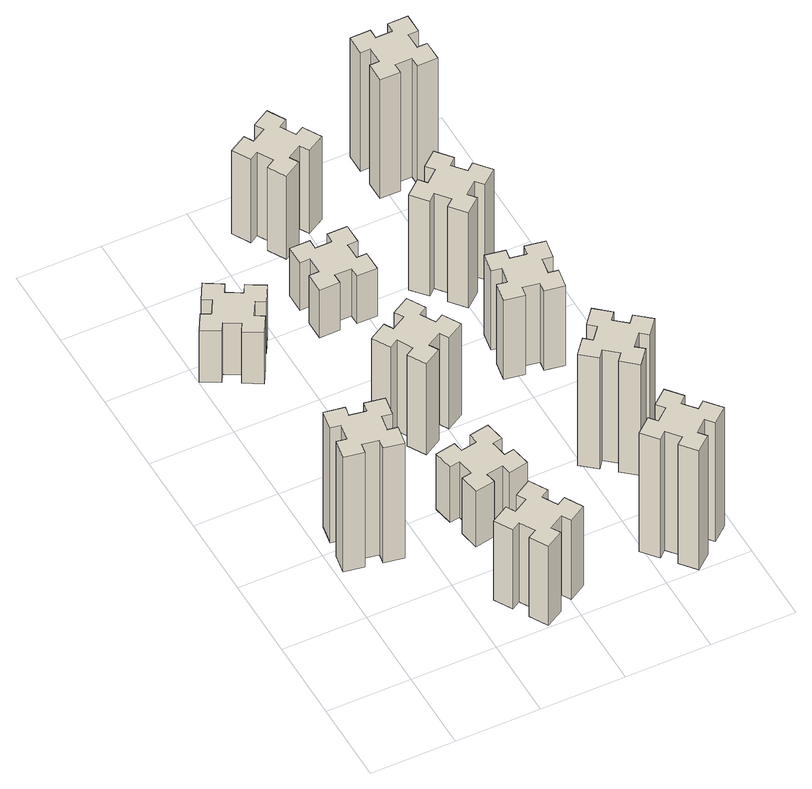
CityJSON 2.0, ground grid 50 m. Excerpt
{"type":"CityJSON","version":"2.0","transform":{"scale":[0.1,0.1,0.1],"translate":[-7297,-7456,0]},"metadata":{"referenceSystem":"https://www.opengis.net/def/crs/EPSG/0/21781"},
"CityObjects":{
"building1":{"type":"Building","attributes":{"class":"1000","function":"1000","usage":"1000","yearOfConstruction":2016,"roofType":"1000","measuredHeight":87,"storeysAboveGround":30,"storeysBelowGround":0},"geometry":[{"type":"Solid","lod":"1","boundaries":[[[[0,1,2,3,4,5,6,7,8,9,10,11,12,13,14,15,16,17,18,19]],[[17,16,20,21]],[[16,15,22,20]],[[15,14,23,22]],[[14,13,24,23]],[[13,12,25,24]],[[12,11,26,25]],[[11,10,27,26]],[[10,9,28,27]],[[9,8,29,28]],[[8,7,30,29]],[[7,6,31,30]],[[6,5,32,31]],[[5,4,33,32]],[[4,3,34,33]],[[3,2,35,34]],[[2,1,36,35]],[[1,0,37,36]],[[0,19,38,37]],[[19,18,39,38]],[[18,17,21,39]],[[24,25,26,27,28,29,30,31,32,33,34,35,36,37,38,39,21,20,22,23]]]]}]},
"building2":{"type":"Building","attributes":{"class":"1000","function":"1000","usage":"1000","yearOfConstruction":2016,"roofType":"1000","measuredHeight":60,"storeysAboveGround":30,"storeysBelowGround":0},"geometry":[{"type":"Solid","lod":"1","boundaries":[[[[40,41,42,43,44,45,46,47,48,49,50,51,52,53,54,55,56,57,58,59]],[[57,56,60,61]],[[56,55,62,60]],[[55,54,63,62]],[[54,53,64,63]],[[53,52,65,64]],[[52,51,66,65]],[[51,50,67,66]],[[50,49,68,67]],[[49,48,69,68]],[[48,47,70,69]],[[47,46,71,70]],[[46,45,72,71]],[[45,44,73,72]],[[44,43,74,73]],[[43,42,75,74]],[[42,41,76,75]],[[41,40,77,76]],[[40,59,78,77]],[[59,58,79,78]],[[58,57,61,79]],[[64,65,66,67,68,69,70,71,72,73,74,75,76,77,78,79,61,60,62,63]]]]}]},
"building3":{"type":"Building","attributes":{"class":"1000","function":"1000","usage":"1000","yearOfConstruction":2016,"roofType":"1000","measuredHeight":39,"storeysAboveGround":30,"storeysBelowGround":0},"geometry":[{"type":"Solid","lod":"1","boundaries":[[[[80,81,82,83,84,85,86,87,88,89,90,91,92,93,94,95,96,97,98,99]],[[97,96,100,101]],[[96,95,102,100]],[[95,94,103,102]],[[94,93,104,103]],[[93,92,105,104]],[[92,91,106,105]],[[91,90,107,106]],[[90,89,108,107]],[[89,88,109,108]],[[88,87,110,109]],[[87,86,111,110]],[[86,85,112,111]],[[85,84,113,112]],[[84,83,114,113]],[[83,82,115,114]],[[82,81,116,115]],[[81,80,117,116]],[[80,99,118,117]],[[99,98,119,118]],[[98,97,101,119]],[[104,105,106,107,108,109,110,111,112,113,114,115,116,117,118,119,101,100,102,103]]]]}]},
"building4":{"type":"Building","attributes":{"class":"1000","function":"1000","usage":"1000","yearOfConstruction":2016,"roofType":"1000","measuredHeight":42,"storeysAboveGround":30,"storeysBelowGround":0},"geometry":[{"type":"Solid","lod":"1","boundaries":[[[[120,121,122,123,124,125,126,127,128,129,130,131,132,133,134,135,136,137,138,139]],[[137,136,140,141]],[[136,135,142,140]],[[135,134,143,142]],[[134,133,144,143]],[[133,132,145,144]],[[132,131,146,145]],[[131,130,147,146]],[[130,129,148,147]],[[129,128,149,148]],[[128,127,150,149]],[[127,126,151,150]],[[126,125,152,151]],[[125,124,153,152]],[[124,123,154,153]],[[123,122,155,154]],[[122,121,156,155]],[[121,120,157,156]],[[120,139,158,157]],[[139,138,159,158]],[[138,137,141,159]],[[144,145,146,147,148,149,150,151,152,153,154,155,156,157,158,159,141,140,142,143]]]]}]},
"building5":{"type":"Building","attributes":{"class":"1000","function":"1000","usage":"1000","yearOfConstruction":2016,"roofType":"1000","measuredHeight":69,"storeysAboveGround":30,"storeysBelowGround":0},"geometry":[{"type":"Solid","lod":"1","boundaries":[[[[160,161,162,163,164,165,166,167,168,169,170,171,172,173,174,175,176,177,178,179]],[[177,176,180,181]],[[176,175,182,180]],[[175,174,183,182]],[[174,173,184,183]],[[173,172,185,184]],[[172,171,186,185]],[[171,170,187,186]],[[170,169,188,187]],[[169,168,189,188]],[[168,167,190,189]],[[167,166,191,190]],[[166,165,192,191]],[[165,164,193,192]],[[164,163,194,193]],[[163,162,195,194]],[[162,161,196,195]],[[161,160,197,196]],[[160,179,198,197]],[[179,178,199,198]],[[178,177,181,199]],[[184,185,186,187,188,189,190,191,192,193,194,195,196,197,198,199,181,180,182,183]]]]}]},
"building6":{"type":"Building","attributes":{"class":"1000","function":"1000","usage":"1000","yearOfConstruction":2016,"roofType":"1000","measuredHeight":36,"storeysAboveGround":30,"storeysBelowGround":0},"geometry":[{"type":"Solid","lod":"1","boundaries":[[[[200,201,202,203,204,205,206,207,208,209,210,211,212,213,214,215,216,217,218,219]],[[217,216,220,221]],[[216,215,222,220]],[[215,214,223,222]],[[214,213,224,223]],[[213,212,225,224]],[[212,211,226,225]],[[211,210,227,226]],[[210,209,228,227]],[[209,208,229,228]],[[208,207,230,229]],[[207,206,231,230]],[[206,205,232,231]],[[205,204,233,232]],[[204,203,234,233]],[[203,202,235,234]],[[202,201,236,235]],[[201,200,237,236]],[[200,219,238,237]],[[219,218,239,238]],[[218,217,221,239]],[[224,225,226,227,228,229,230,231,232,233,234,235,236,237,238,239,221,220,222,223]]]]}]},
"building7":{"type":"Building","attributes":{"class":"1000","function":"1000","usage":"1000","yearOfConstruction":2016,"roofType":"1000","measuredHeight":90,"storeysAboveGround":30,"storeysBelowGround":0},"geometry":[{"type":"Solid","lod":"1","boundaries":[[[[240,241,242,243,244,245,246,247,248,249,250,251,252,253,254,255,256,257,258,259]],[[257,256,260,261]],[[256,255,262,260]],[[255,254,263,262]],[[254,253,264,263]],[[253,252,265,264]],[[252,251,266,265]],[[251,250,267,266]],[[250,249,268,267]],[[249,248,269,268]],[[248,247,270,269]],[[247,246,271,270]],[[246,245,272,271]],[[245,244,273,272]],[[244,243,274,273]],[[243,242,275,274]],[[242,241,276,275]],[[241,240,277,276]],[[240,259,278,277]],[[259,258,279,278]],[[258,257,261,279]],[[264,265,266,267,268,269,270,271,272,273,274,275,276,277,278,279,261,260,262,263]]]]}]},
"building8":{"type":"Building","attributes":{"class":"1000","function":"1000","usage":"1000","yearOfConstruction":2016,"roofType":"1000","measuredHeight":63,"storeysAboveGround":30,"storeysBelowGround":0},"geometry":[{"type":"Solid","lod":"1","boundaries":[[[[280,281,282,283,284,285,286,287,288,289,290,291,292,293,294,295,296,297,298,299]],[[297,296,300,301]],[[296,295,302,300]],[[295,294,303,302]],[[294,293,304,303]],[[293,292,305,304]],[[292,291,306,305]],[[291,290,307,306]],[[290,289,308,307]],[[289,288,309,308]],[[288,287,310,309]],[[287,286,311,310]],[[286,285,312,311]],[[285,284,313,312]],[[284,283,314,313]],[[283,282,315,314]],[[282,281,316,315]],[[281,280,317,316]],[[280,299,318,317]],[[299,298,319,318]],[[298,297,301,319]],[[304,305,306,307,308,309,310,311,312,313,314,315,316,317,318,319,301,300,302,303]]]]}]},
"building9":{"type":"Building","attributes":{"class":"1000","function":"1000","usage":"1000","yearOfConstruction":2016,"roofType":"1000","measuredHeight":84,"storeysAboveGround":30,"storeysBelowGround":0},"geometry":[{"type":"Solid","lod":"1","boundaries":[[[[320,321,322,323,324,325,326,327,328,329,330,331,332,333,334,335,336,337,338,339]],[[337,336,340,341]],[[336,335,342,340]],[[335,334,343,342]],[[334,333,344,343]],[[333,332,345,344]],[[332,331,346,345]],[[331,330,347,346]],[[330,329,348,347]],[[329,328,349,348]],[[328,327,350,349]],[[327,326,351,350]],[[326,325,352,351]],[[325,324,353,352]],[[324,323,354,353]],[[323,322,355,354]],[[322,321,356,355]],[[321,320,357,356]],[[320,339,358,357]],[[339,338,359,358]],[[338,337,341,359]],[[344,345,346,347,348,349,350,351,352,353,354,355,356,357,358,359,341,340,342,343]]]]}]},
"building10":{"type":"Building","attributes":{"class":"1000","function":"1000","usage":"1000","yearOfConstruction":2016,"roofType":"1000","measuredHeight":60,"storeysAboveGround":30,"storeysBelowGround":0},"geometry":[{"type":"Solid","lod":"1","boundaries":[[[[360,361,362,363,364,365,366,367,368,369,370,371,372,373,374,375,376,377,378,379]],[[377,376,380,381]],[[376,375,382,380]],[[375,374,383,382]],[[374,373,384,383]],[[373,372,385,384]],[[372,371,386,385]],[[371,370,387,386]],[[370,369,388,387]],[[369,368,389,388]],[[368,367,390,389]],[[367,366,391,390]],[[366,365,392,391]],[[365,364,393,392]],[[364,363,394,393]],[[363,362,395,394]],[[362,361,396,395]],[[361,360,397,396]],[[360,379,398,397]],[[379,378,399,398]],[[378,377,381,399]],[[384,385,386,387,388,389,390,391,392,393,394,395,396,397,398,399,381,380,382,383]]]]}]},
"building11":{"type":"Building","attributes":{"class":"1000","function":"1000","usage":"1000","yearOfConstruction":2016,"roofType":"1000","measuredHeight":72,"storeysAboveGround":30,"storeysBelowGround":0},"geometry":[{"type":"Solid","lod":"1","boundaries":[[[[400,401,402,403,404,405,406,407,408,409,410,411,412,413,414,415,416,417,418,419]],[[417,416,420,421]],[[416,415,422,420]],[[415,414,423,422]],[[414,413,424,423]],[[413,412,425,424]],[[412,411,426,425]],[[411,410,427,426]],[[410,409,428,427]],[[409,408,429,428]],[[408,407,430,429]],[[407,406,431,430]],[[406,405,432,431]],[[405,404,433,432]],[[404,403,434,433]],[[403,402,435,434]],[[402,401,436,435]],[[401,400,437,436]],[[400,419,438,437]],[[419,418,439,438]],[[418,417,421,439]],[[424,425,426,427,428,429,430,431,432,433,434,435,436,437,438,439,421,420,422,423]]]]}]},
"building12":{"type":"Building","attributes":{"class":"1000","function":"1000","usage":"1000","yearOfConstruction":2016,"roofType":"1000","measuredHeight":90,"storeysAboveGround":30,"storeysBelowGround":0},"geometry":[{"type":"Solid","lod":"1","boundaries":[[[[440,441,442,443,444,445,446,447,448,449,450,451,452,453,454,455,456,457,458,459]],[[457,456,460,461]],[[456,455,462,460]],[[455,454,463,462]],[[454,453,464,463]],[[453,452,465,464]],[[452,451,466,465]],[[451,450,467,466]],[[450,449,468,467]],[[449,448,469,468]],[[448,447,470,469]],[[447,446,471,470]],[[446,445,472,471]],[[445,444,473,472]],[[444,443,474,473]],[[443,442,475,474]],[[442,441,476,475]],[[441,440,477,476]],[[440,459,478,477]],[[459,458,479,478]],[[458,457,461,479]],[[464,465,466,467,468,469,470,471,472,473,474,475,476,477,478,479,461,460,462,463]]]]}]}
},
"vertices":[
[335,917,0],[352,1015,0],[411,1005,0],[432,1123,0],[314,1144,0],[304,1085,0],[205,1102,0],[216,1161,0],[97,1182,0],[77,1064,0],[136,1054,0],[118,955,0],[59,966,0],[38,847,0],[157,827,0],[167,886,0],[265,868,0],[255,809,0],[373,788,0],[394,907,0],[265,868,870],[255,809,870],[167,886,870],[157,827,870],[38,847,870],[59,966,870],[118,955,870],[136,1054,870],[77,1064,870],[97,1182,870],[216,1161,870],[205,1102,870],[304,1085,870],[314,1144,870],[432,1123,870],[411,1005,870],[352,1015,870],[335,917,870],[394,907,870],[373,788,870],
[755,234,0],[805,147,0],[753,117,0],[813,13,0],[917,73,0],[887,125,0],[974,175,0],[1004,123,0],[1108,183,0],[1048,287,0],[996,257,0],[946,344,0],[998,374,0],[938,478,0],[834,418,0],[864,366,0],[777,316,0],[747,368,0],[643,308,0],[703,204,0],[777,316,600],[747,368,600],[864,366,600],[834,418,600],[938,478,600],[998,374,600],[946,344,600],[996,257,600],[1048,287,600],[1108,183,600],[1004,123,600],[974,175,600],[887,125,600],[917,73,600],[813,13,600],[753,117,600],[805,147,600],[755,234,600],[703,204,600],[643,308,600],
[306,2367,0],[356,2454,0],[408,2424,0],[468,2528,0],[364,2588,0],[334,2536,0],[247,2586,0],[277,2638,0],[173,2698,0],[113,2594,0],[165,2564,0],[115,2477,0],[63,2507,0],[3,2403,0],[107,2343,0],[137,2395,0],[224,2345,0],[194,2293,0],[298,2233,0],[358,2337,0],[224,2345,390],[194,2293,390],[137,2395,390],[107,2343,390],[3,2403,390],[63,2507,390],[115,2477,390],[165,2564,390],[113,2594,390],[173,2698,390],[277,2638,390],[247,2586,390],[334,2536,390],[364,2588,390],[468,2528,390],[408,2424,390],[356,2454,390],[306,2367,390],[358,2337,390],[298,2233,390],
[905,1002,0],[807,985,0],[797,1044,0],[678,1023,0],[699,905,0],[758,915,0],[776,817,0],[717,807,0],[737,688,0],[856,709,0],[845,768,0],[944,786,0],[954,727,0],[1072,747,0],[1051,866,0],[992,855,0],[975,954,0],[1034,964,0],[1013,1082,0],[895,1061,0],[975,954,420],[1034,964,420],[992,855,420],[1051,866,420],[1072,747,420],[954,727,420],[944,786,420],[845,768,420],[856,709,420],[737,688,420],[717,807,420],[776,817,420],[758,915,420],[699,905,420],[678,1023,420],[797,1044,420],[807,985,420],[905,1002,420],[895,1061,420],[1013,1082,420],
[755,1614,0],[805,1527,0],[753,1497,0],[813,1393,0],[917,1453,0],[887,1505,0],[974,1555,0],[1004,1503,0],[1108,1563,0],[1048,1667,0],[996,1637,0],[946,1724,0],[998,1754,0],[938,1858,0],[834,1798,0],[864,1746,0],[777,1696,0],[747,1748,0],[643,1688,0],[703,1584,0],[777,1696,690],[747,1748,690],[864,1746,690],[834,1798,690],[938,1858,690],[998,1754,690],[946,1724,690],[996,1637,690],[1048,1667,690],[1108,1563,690],[1004,1503,690],[974,1555,690],[887,1505,690],[917,1453,690],[813,1393,690],[753,1497,690],[805,1527,690],[755,1614,690],[703,1584,690],[643,1688,690],
[925,2675,0],[825,2675,0],[825,2735,0],[705,2735,0],[705,2615,0],[765,2615,0],[765,2515,0],[705,2515,0],[705,2395,0],[825,2395,0],[825,2455,0],[925,2455,0],[925,2395,0],[1045,2395,0],[1045,2515,0],[985,2515,0],[985,2615,0],[1045,2615,0],[1045,2735,0],[925,2735,0],[985,2615,360],[1045,2615,360],[985,2515,360],[1045,2515,360],[1045,2395,360],[925,2395,360],[925,2455,360],[825,2455,360],[825,2395,360],[705,2395,360],[705,2515,360],[765,2515,360],[765,2615,360],[705,2615,360],[705,2735,360],[825,2735,360],[825,2675,360],[925,2675,360],[925,2735,360],[1045,2735,360],
[1748,129,0],[1824,193,0],[1863,147,0],[1955,224,0],[1878,316,0],[1832,278,0],[1767,354,0],[1813,393,0],[1736,485,0],[1644,408,0],[1683,362,0],[1606,297,0],[1568,343,0],[1476,266,0],[1553,174,0],[1599,213,0],[1663,136,0],[1617,98,0],[1694,6,0],[1786,83,0],[1663,136,900],[1617,98,900],[1599,213,900],[1553,174,900],[1476,266,900],[1568,343,900],[1606,297,900],[1683,362,900],[1644,408,900],[1736,485,900],[1813,393,900],[1767,354,900],[1832,278,900],[1878,316,900],[1955,224,900],[1863,147,900],[1824,193,900],[1748,129,900],[1786,83,900],[1694,6,900],
[996,3217,0],[946,3304,0],[998,3334,0],[938,3438,0],[834,3378,0],[864,3326,0],[777,3276,0],[747,3328,0],[643,3268,0],[703,3164,0],[755,3194,0],[805,3107,0],[753,3077,0],[813,2973,0],[917,3033,0],[887,3085,0],[974,3135,0],[1004,3083,0],[1108,3143,0],[1048,3247,0],[974,3135,630],[1004,3083,630],[887,3085,630],[917,3033,630],[813,2973,630],[753,3077,630],[805,3107,630],[755,3194,630],[703,3164,630],[643,3268,630],[747,3328,630],[777,3276,630],[864,3326,630],[834,3378,630],[938,3438,630],[998,3334,630],[946,3304,630],[996,3217,630],[1048,3247,630],[1108,3143,630],
[1767,876,0],[1832,953,0],[1878,914,0],[1955,1006,0],[1863,1083,0],[1824,1037,0],[1748,1102,0],[1786,1148,0],[1694,1225,0],[1617,1133,0],[1663,1094,0],[1599,1018,0],[1553,1056,0],[1476,964,0],[1568,887,0],[1606,933,0],[1683,869,0],[1644,823,0],[1736,746,0],[1813,838,0],[1683,869,840],[1644,823,840],[1606,933,840],[1568,887,840],[1476,964,840],[1553,1056,840],[1599,1018,840],[1663,1094,840],[1617,1133,840],[1694,1225,840],[1786,1148,840],[1748,1102,840],[1824,1037,840],[1863,1083,840],[1955,1006,840],[1878,914,840],[1832,953,840],[1767,876,840],[1813,838,840],[1736,746,840],
[1547,1726,0],[1645,1708,0],[1635,1649,0],[1753,1628,0],[1774,1747,0],[1715,1757,0],[1732,1855,0],[1791,1845,0],[1812,1963,0],[1694,1984,0],[1684,1925,0],[1585,1942,0],[1596,2001,0],[1477,2022,0],[1457,1904,0],[1516,1894,0],[1498,1795,0],[1439,1806,0],[1418,1687,0],[1537,1667,0],[1498,1795,600],[1439,1806,600],[1516,1894,600],[1457,1904,600],[1477,2022,600],[1596,2001,600],[1585,1942,600],[1684,1925,600],[1694,1984,600],[1812,1963,600],[1791,1845,600],[1732,1855,600],[1715,1757,600],[1774,1747,600],[1753,1628,600],[1635,1649,600],[1645,1708,600],[1547,1726,600],[1537,1667,600],[1418,1687,600],
[1399,2433,0],[1463,2356,0],[1417,2318,0],[1494,2226,0],[1586,2303,0],[1548,2349,0],[1624,2413,0],[1663,2367,0],[1755,2444,0],[1678,2536,0],[1632,2498,0],[1567,2574,0],[1613,2613,0],[1536,2705,0],[1444,2628,0],[1483,2582,0],[1406,2517,0],[1368,2563,0],[1276,2486,0],[1353,2394,0],[1406,2517,720],[1368,2563,720],[1483,2582,720],[1444,2628,720],[1536,2705,720],[1613,2613,720],[1567,2574,720],[1632,2498,720],[1678,2536,720],[1755,2444,720],[1663,2367,720],[1624,2413,720],[1548,2349,720],[1586,2303,720],[1494,2226,720],[1417,2318,720],[1463,2356,720],[1399,2433,720],[1353,2394,720],[1276,2486,720],
[1565,3195,0],[1665,3195,0],[1665,3135,0],[1785,3135,0],[1785,3255,0],[1725,3255,0],[1725,3355,0],[1785,3355,0],[1785,3475,0],[1665,3475,0],[1665,3415,0],[1565,3415,0],[1565,3475,0],[1445,3475,0],[1445,3355,0],[1505,3355,0],[1505,3255,0],[1445,3255,0],[1445,3135,0],[1565,3135,0],[1505,3255,900],[1445,3255,900],[1505,3355,900],[1445,3355,900],[1445,3475,900],[1565,3475,900],[1565,3415,900],[1665,3415,900],[1665,3475,900],[1785,3475,900],[1785,3355,900],[1725,3355,900],[1725,3255,900],[1785,3255,900],[1785,3135,900],[1665,3135,900],[1665,3195,900],[1565,3195,900],[1565,3135,900],[1445,3135,900]
]}
